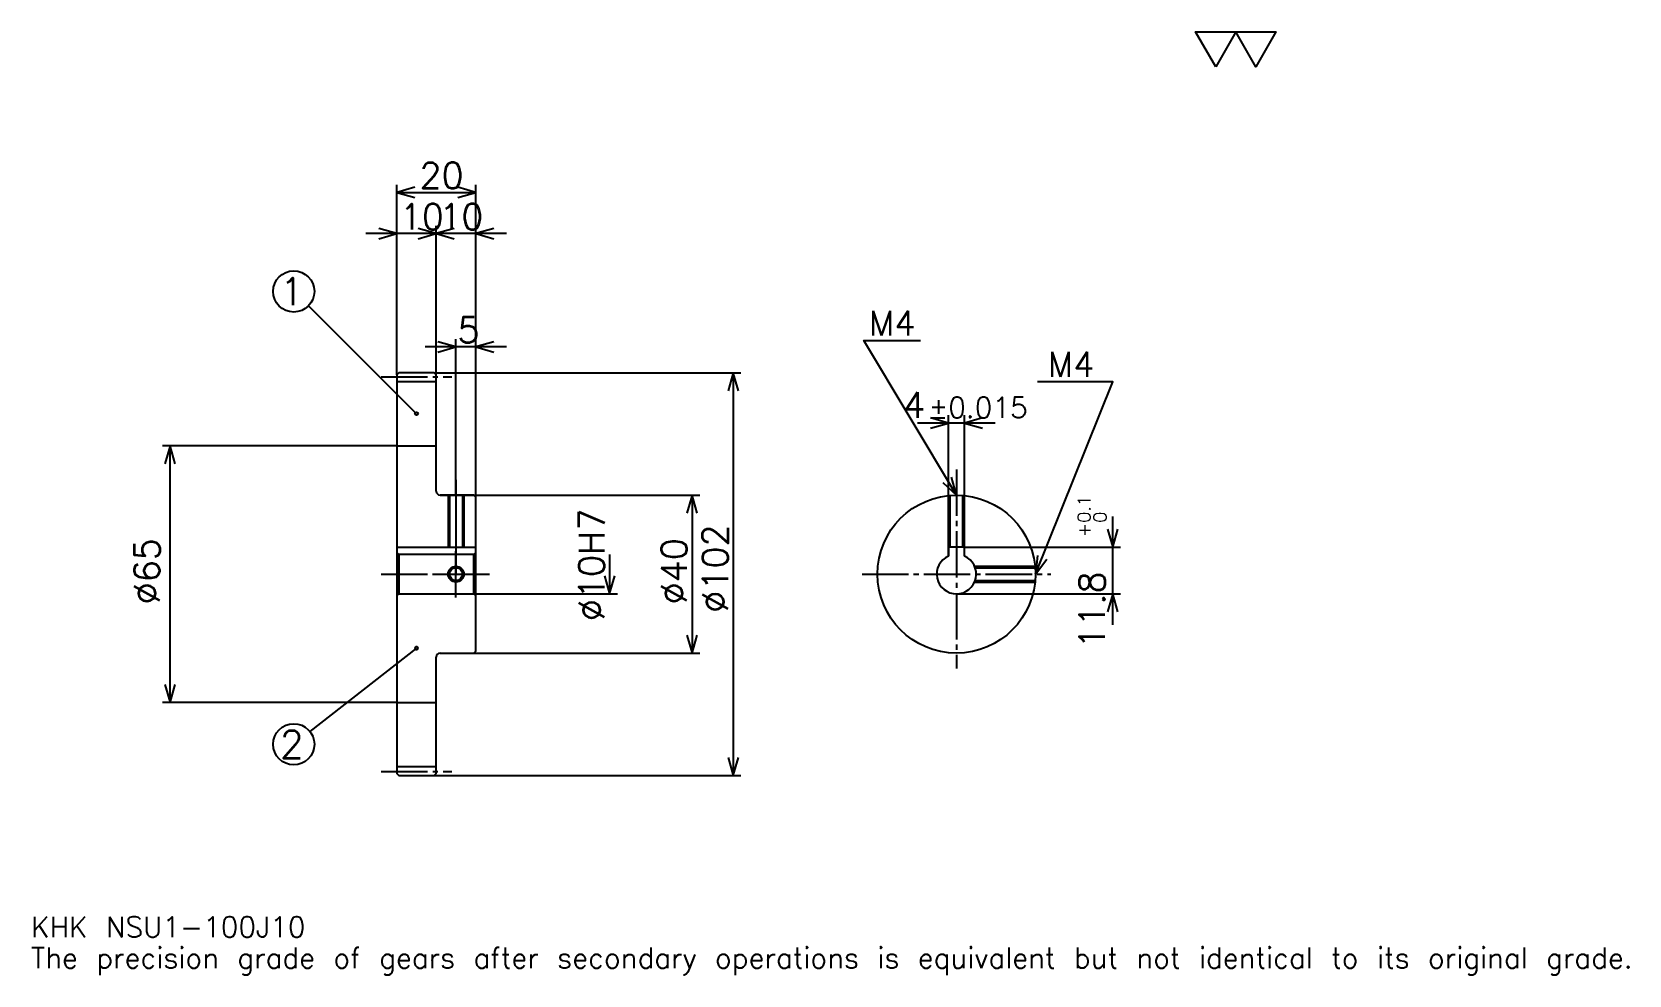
# Model space of a CAD drawing. Extents: x 13 to 418, y 5 to 244.
import ezdxf

# ---------------------------------------------------------------- set-up
doc = ezdxf.new("R2010")
doc.units = 0
doc.linetypes.add('DASHDOT', pattern=[15.652174, 11.73913, -1.304348, 1.304348, -1.304348])
doc.layers.get('0').update_dxf_attribs({"linetype": 'CONTINUOUS'})
doc.layers.add('DASHDOT', color=6, linetype='DASHDOT')
doc.styles.add('KANJI', font='TXT', dxfattribs={"bigfont": 'BIGFONT'})

msp = doc.modelspace()

# ---------------------------------------------------------------- linework, layer by layer
at = {"color": 5}
for p, q in [((105.652168, 157.304352), (105.652168, 204.91304)), ((105.652168, 202.956512), (125.652168, 202.956512)), ((125.652168, 157.304352), (125.652168, 204.91304)), ((115.652168, 157.304352), (115.652168, 194.478256)), ((123.478256, 192.521729), (97.82608, 192.521729)), ((133.478256, 192.521729), (107.82608, 192.521729)), ((110.652168, 146.929352), (83.261887, 174.209488)), ((133.478256, 163.82608), (112.82608, 163.82608)), ((120.652168, 157.304352), (120.652168, 165.782608)), ((105.652168, 156.804352), (105.652168, 157.304352)), ((115.152168, 157.304352), (125.652168, 157.304352)), ((115.652168, 156.804352), (115.652168, 157.304352)), ((120.652168, 126.304344), (120.652168, 157.304352)), ((120.652168, 126.304344), (120.652168, 157.304352)), ((125.652168, 157.304352), (192.82608, 157.304352)), ((125.652168, 125.804344), (125.652168, 157.304352)), ((190.869568, 157.304352), (190.869568, 55.304344)), ((245.391296, 113.104347), (245.391296, 146.521744)), ((249.391296, 113.104347), (249.391296, 146.521744)), ((257.217377, 144.565216), (237.565216, 144.565216)), ((105.652168, 138.804352), (46.304344, 138.804352)), ((48.260864, 73.804344), (48.260864, 138.804352)), ((116.652168, 126.304344), (125.652168, 126.304344)), ((125.652168, 126.304344), (182.391296, 126.304344)), ((180.434784, 126.304344), (180.434784, 86.304344)), ((286.956512, 93.478256), (286.956512, 120.930435)), ((159.565216, 111.304344), (159.565216, 101.304344)), ((249.391296, 113.104347), (288.913055, 113.104347)), ((125.652168, 101.304344), (161.521729, 101.304344)), ((247.391296, 101.304344), (288.913055, 101.304344)), ((110.652168, 87.554344), (83.673416, 66.433563)), ((116.652168, 86.304344), (125.652168, 86.304344)), ((125.652168, 86.304344), (182.391296, 86.304344)), ((105.652168, 73.804344), (46.304344, 73.804344)), ((115.152168, 55.304344), (125.652168, 55.304344)), ((125.652168, 55.304344), (192.82608, 55.304344))]:
    msp.add_line(p, q, dxfattribs=at)
at = {"color": 4}
for p, q in [((105.652168, 155.054352), (115.652168, 155.054352)), ((105.652168, 138.804352), (115.652168, 138.804352)), ((105.652168, 113.104347), (125.652168, 113.104347)), ((106.152168, 111.304344), (106.152168, 101.304344)), ((125.152168, 111.304344), (125.652168, 111.804344)), ((125.152168, 101.304344), (125.652168, 100.804344)), ((105.652168, 73.804344), (115.652168, 73.804344)), ((105.652168, 57.554344), (115.652168, 57.554344))]:
    msp.add_line(p, q, dxfattribs=at)
at = {"color": 7}
msp.add_lwpolyline([(313.043488, 234.782608), (307.956543, 243.600006), (328.304352, 243.600006), (323.217407, 234.782608), (318.130432, 243.600006), (313.043488, 234.782608)], dxfattribs=at)
at = {"color": 5}
for points in [[(110.217384, 204.260864), (105.652168, 202.956512), (110.217384, 201.652176)], [(121.086952, 201.652176), (125.652168, 202.956512), (121.086952, 204.260864)], [(101.086952, 191.217392), (105.652168, 192.521729), (101.086952, 193.82608)], [(111.086952, 191.217392), (115.652168, 192.521729), (111.086952, 193.82608)], [(120.217384, 193.82608), (115.652168, 192.521729), (120.217384, 191.217392)], [(130.217392, 193.82608), (125.652168, 192.521729), (130.217392, 191.217392)], [(116.086952, 162.521729), (120.652168, 163.82608), (116.086952, 165.130432)], [(130.217392, 165.130432), (125.652168, 163.82608), (130.217392, 162.521729)], [(247.391296, 126.304344), (223.91304, 165.434784), (238.260864, 165.434784)], [(192.173904, 152.739136), (190.869568, 157.304352), (189.565216, 152.739136)], [(267.391296, 106.304344), (286.956512, 155), (267.913055, 155)], [(240.82608, 143.260864), (245.391296, 144.565216), (240.82608, 145.869568)], [(253.956512, 145.869568), (249.391296, 144.565216), (253.956512, 143.260864)], [(49.565212, 134.23912), (48.260864, 138.804352), (46.956516, 134.23912)], [(243.924042, 129.547913), (247.391296, 126.304344), (246.16098, 130.890076)], [(181.73912, 121.739128), (180.434784, 126.304344), (179.130432, 121.739128)], [(285.652161, 117.669563), (286.956512, 113.104347), (288.260864, 117.669563)], [(267.882996, 111.026711), (267.391296, 106.304344), (270.303619, 110.054146)], [(158.260864, 105.86956), (159.565216, 101.304344), (160.869568, 105.86956)], [(288.260864, 96.739128), (286.956512, 101.304344), (285.652161, 96.739128)], [(179.130432, 90.86956), (180.434784, 86.304344), (181.73912, 90.86956)], [(46.956516, 78.36956), (48.260864, 73.804344), (49.565212, 78.36956)], [(189.565216, 59.86956), (190.869568, 55.304344), (192.173904, 59.86956)]]:
    msp.add_lwpolyline(points, dxfattribs=at)
at = {"color": 4}
for points in [[(115.652168, 127.304344), (115.652168, 156.804352), (115.152168, 157.304352), (106.152168, 157.304352), (105.652168, 156.804352), (105.652168, 100.804344)], [(116.652168, 86.304344), (125.152168, 86.304344), (125.652168, 86.804344), (125.652168, 125.804344), (125.152168, 126.304344), (116.652168, 126.304344)], [(118.652168, 126.304344), (118.652168, 113.104347)], [(119.032166, 126.304344), (119.032166, 113.104347)], [(122.272171, 126.304344), (122.272171, 113.104347)], [(122.652168, 126.304344), (122.652168, 113.104347)], [(245.391296, 110.886917), (245.391296, 126.204094)], [(245.771301, 113.104347), (245.771301, 126.238625)], [(249.011292, 113.104347), (249.011292, 126.238625)], [(249.391296, 110.886917), (249.391296, 126.204094)], [(105.652168, 100.804344), (106.152168, 101.304344), (125.152168, 101.304344), (125.152168, 111.304344), (106.152168, 111.304344), (105.652168, 111.804344)], [(249.391296, 110.886917), (249.391296, 113.104347), (245.391296, 113.104347), (245.391296, 110.886917)], [(251.973877, 108.304344), (267.291046, 108.304344)], [(252.121582, 107.924347), (267.325592, 107.924347)], [(251.973877, 104.304344), (267.291046, 104.304344)], [(252.121582, 104.684341), (267.325592, 104.684341)], [(105.652168, 100.804344), (105.652168, 55.804344), (106.152168, 55.304344), (115.152168, 55.304344), (115.652168, 55.804344), (115.652168, 85.304344)]]:
    msp.add_lwpolyline(points, dxfattribs=at)
at = {"color": 5}
for centre, radius in [((79.565216, 177.891296), 5.217391), ((110.652168, 146.929352), 0.391304), ((110.652168, 87.554344), 0.391304), ((79.565216, 63.217388), 5.217391)]:
    msp.add_circle(centre, radius, dxfattribs=at)
at = {"color": 4}
for centre, radius in [((247.391296, 106.304344), 20), ((120.652168, 106.304344), 1.62)]:
    msp.add_circle(centre, radius, dxfattribs=at)
at = {"color": 7}
msp.add_circle((120.652168, 106.304344), 2, dxfattribs=at)
at = {"color": 4}
for centre, radius, start, end in [((116.652168, 127.304344), 1, 180, 270), ((247.391296, 106.304344), 5, 113.57817801, 66.42182199), ((116.652168, 85.304344), 1, 90, 180)]:
    msp.add_arc(centre, radius, start, end, dxfattribs=at)
at = {"layer": 'DASHDOT', "color": 7}
for p, q in [((101.739128, 156.304352), (119.565208, 156.304352)), ((247.391296, 132.82608), (247.391296, 82.391296)), ((120.652168, 126.304344), (120.652168, 106.304344)), ((101.739128, 106.304344), (129.565216, 106.304344)), ((223.478256, 106.304344), (271.304352, 106.304344)), ((101.739128, 56.304344), (119.565208, 56.304344))]:
    msp.add_line(p, q, dxfattribs=at)
for points in [[(120.652168, 130.217392), (120.652168, 109.191299)], [(120.652168, 100.391304), (120.652168, 112.217384)], [(114.73912, 106.304344), (126.565216, 106.304344)]]:
    msp.add_lwpolyline(points, dxfattribs=at)

# ---------------------------------------------------------------- texts
at = {"color": 7, "style": 'KANJI'}
for s, height, p in [('20', 6.521739, (111.41304, 204)), ('10', 6.521739, (106.41304, 193.565216)), ('10', 6.521739, (116.41304, 193.565216)), ('1', 6.956522, (76.086952, 174.41304)), ('5', 6.521739, (121.0326, 164.869568)), ('M4', 6.26087, (225.217377, 166.739136)), ('M4', 6.26087, (270.521729, 156.304352)), ('4', 6.521739, (233.929138, 145.869568)), ('%%p0.015', 5.217391, (240.384857, 145.869568)), ('2', 6.956522, (76.086952, 59.739128)), ('KHK NSU1-100J10', 5.217391, (13.043478, 14.347826)), ('The precision grade of gears after secondary operations is equivalent but not identical to its original grade.', 5.217391, (13.043478, 6.521739))]:
    msp.add_text(s, height=height, dxfattribs=at).set_placement(p)
for s, height, p in [('%%c10H7', 6.521739, (158.260864, 94.402168)), ('0.1', 3.26087, (281.347839, 119.309372)), ('0', 3.26087, (285.391296, 119.309372)), ('%%c102', 6.521739, (189.565216, 96.521736)), ('+', 3.26087, (281.347839, 115.657196)), ('%%c65', 6.521739, (45.652168, 98.641296)), ('%%c40', 6.521739, (179.130432, 98.641296)), ('11.8', 6.521739, (285, 87.428528))]:
    msp.add_text(s, height=height, rotation=90, dxfattribs=at).set_placement(p)

doc.saveas('drawing.dxf')
